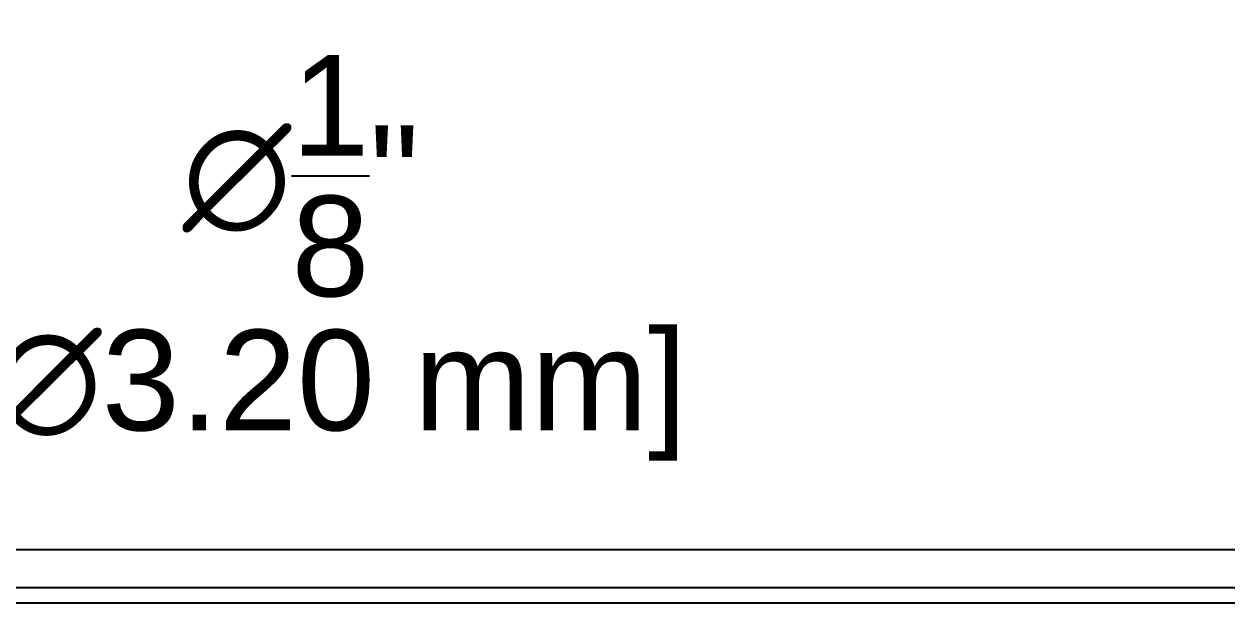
# Model space of a CAD drawing. Header units: inches. Extents: x 0.1 to 21.8, y 1.5 to 18.3.
# Drawn here: x 7.716 to 9.512, y 3.26 to 4.136 of the extents above; entities that cross this region are included whole.
import ezdxf

# ---------------------------------------------------------------- set-up
doc = ezdxf.new("R2010")
doc.units = ezdxf.units.IN
doc.header["$MEASUREMENT"] = 0
doc.layers.get('Defpoints').update_dxf_attribs({"color": 1})
doc.layers.add('Honeycomb', color=7, linetype='Continuous', true_color=0xffffff)
doc.styles.get("Standard").update_dxf_attribs({"font": 'Arial.ttf'})
doc.dimstyles.new('.1 DIM', dxfattribs={"dimscale": 0, "dimtxt": 0.15, "dimasz": 0.1, "dimexe": 0.18, "dimexo": 0.0625, "dimgap": 0.09, "dimtad": 0, "dimtih": 1, "dimtoh": 1, "dimdec": 5, "dimzin": 0, "dimdsep": 46, "dimlunit": 4, "dimtxsty": 'Standard', "dimcen": 0.09, "dimadec": 0, "dimazin": 0, "dimtfac": 1, "dimtdec": 5, "dimtofl": 0, "dimtmove": 0, "dimatfit": 3, "dimfxl": 1, "dimtolj": 1, "dimtzin": 0, "dimarcsym": 0})

# ---------------------------------------------------------------- blocks, each defined once
blk = doc.blocks.new('*D39')
at = {"layer": 'Defpoints', "color": 0, "lineweight": -2, "transparency": 16777216}
for p, q in [((7.3728, 3.7868), (7.2673, 3.3073)), ((7.4728, 3.7868), (7.3728, 3.7868)), ((7.2322, 3.0581), (7.2322, 3.2381)), ((7.1422, 3.1481), (7.3222, 3.1481))]:
    blk.add_line(p, q, dxfattribs=at)
at = {"layer": 'Defpoints', "color": 0, "transparency": 16777216}
for p in [(7.2458, 3.2096), (7.2187, 3.0866)]:
    blk.add_point(p, dxfattribs=at)
blk.add_solid([(7.251, 3.3109), (7.2836, 3.3037), (7.2458, 3.2096)], dxfattribs=at)
at = {"layer": 'Defpoints', "color": 0, "transparency": 16777216, "insert": (8.1297, 3.7868), "char_height": 0.15, "attachment_point": 5}
blk.add_mtext('\\A1;∅{\\H1x;\\S1/8;}"\\P [∅3.20 mm]', dxfattribs=at)

msp = doc.modelspace()

# ---------------------------------------------------------------- linework, layer by layer
at = {"layer": 'Honeycomb', "color": 250, "linetype": 'Continuous'}
for p, q in [((17.607626, 3.350949), (5.753976, 3.350949)), ((5.734299, 3.294781), (17.627303, 3.294781)), ((7.358174, 3.27211), (16.003428, 3.27211))]:
    msp.add_line(p, q, dxfattribs=at)

# ---------------------------------------------------------------- dimensions: what is measured, and where the dimension line sits
at = {"layer": 'Defpoints'}
dim = msp.add_diameter_dim_2p(p1=(7.218705, 3.08658), p2=(7.245781, 3.209613), dimstyle='.1 DIM', override={"dimscale": 1, "dimpost": '\\X'}, dxfattribs=at)
dim.commit()
dim.dimension.update_dxf_attribs({"geometry": '*D39', "text_midpoint": (8.129656, 3.786812), "dimtype": 163})

doc.saveas('drawing.dxf')
